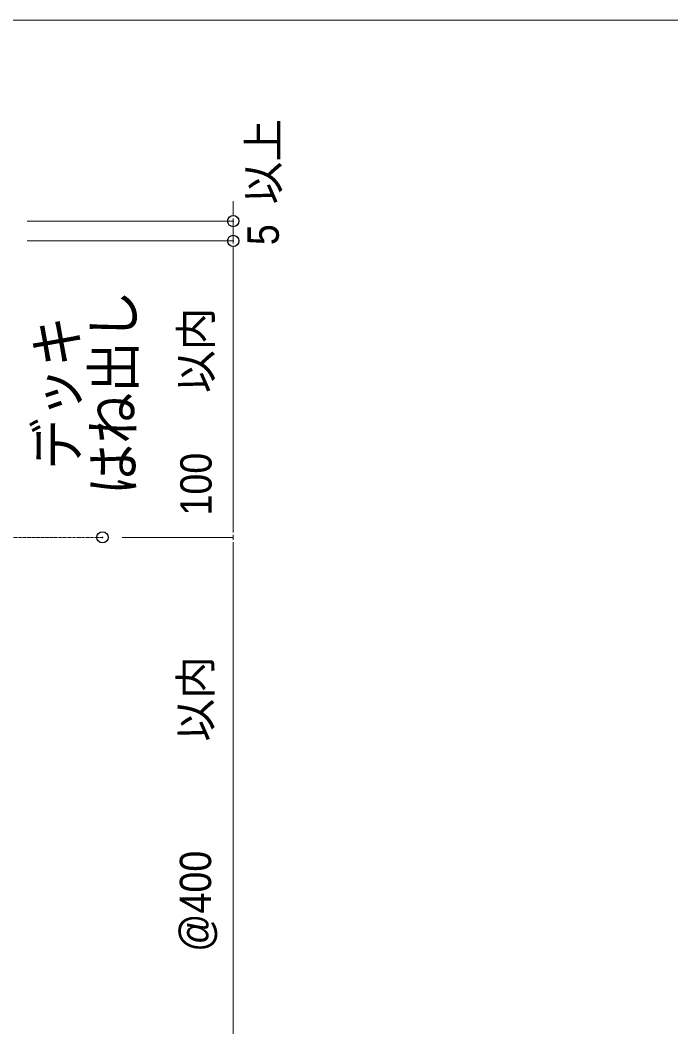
# Model space of a CAD drawing. Units: millimetres, scale not verified. Extents: x -12715 to 12220, y -3398 to 4210.
# Drawn here: x -2898.1 to -2733.6, y 3341.1 to 3595.8 of the extents above; entities that cross this region are included whole.
import ezdxf
from ezdxf.enums import TextEntityAlignment as Align

# ---------------------------------------------------------------- set-up
doc = ezdxf.new("R2010")
doc.units = ezdxf.units.MM
doc.header["$LTSCALE"] = 5.7
doc.header["$PDMODE"] = 32
doc.header["$PDSIZE"] = 2.85
doc.linetypes.add('CHAIN1', pattern=[8, 5, -1, 1, -1])
for name, color, linetype, lineweight in [('0-0_図枠', 7, 'Continuous', 9), ('0-3_寸法', 7, 'Continuous', 9), ('0-5_根太', 4, 'Continuous', 9), ('0-7_0', 7, 'Continuous', 9)]:
    doc.layers.add(name, color=color, linetype=linetype, lineweight=lineweight)
doc.layers.add('0-8_DEFPOINTS', color=7, linetype='Continuous')
doc.styles.add('Osaka', font='')
doc.styles.add('ＭＳ ゴシック', font='')
doc.styles.get('Osaka').set_extended_font_data('Osaka')
doc.styles.get('ＭＳ ゴシック').set_extended_font_data('MS Gothic')

# ---------------------------------------------------------------- blocks, each defined once
blk = doc.blocks.new('_DOT')
at = {"layer": '0-7_0'}
for p, q in [((-20, 0), (-40, 0)), ((-10, 0), (10, 0))]:
    blk.add_line(p, q, dxfattribs=at)
blk = doc.blocks.new('グループ-302-1')
at = {"layer": '0-5_根太', "linetype": 'CHAIN1'}
blk.add_line((-159793.2, 21798.7), (-125793.2, 21798.7), dxfattribs=at)

msp = doc.modelspace()

# ---------------------------------------------------------------- linework, layer by layer
at = {"layer": '0-0_図枠', "color": 5}
msp.add_lwpolyline([(-3781.016, 3595.811), (-1781.016, 3595.811), (-1781.016, 2295.811), (-3781.016, 2295.811)], close=True, dxfattribs=at)
at = {"layer": '0-3_寸法'}
for p, q in [((-2844.208, 3547.471), (-2844.208, 3549.975)), ((-2896.27, 3544.968), (-2844.208, 3544.968)), ((-2844.208, 3539.968), (-2844.208, 3544.968)), ((-2896.27, 3539.968), (-2844.208, 3539.968)), ((-2896.27, 3539.968), (-2844.208, 3539.968)), ((-2844.208, 3537.464), (-2844.208, 3534.96)), ((-2844.208, 3467.471), (-2844.208, 3537.464)), ((-2872.244, 3464.968), (-2844.208, 3464.968)), ((-2872.244, 3464.968), (-2844.208, 3464.968)), ((-2844.208, 3462.464), (-2844.208, 3267.471))]:
    msp.add_line(p, q, dxfattribs=at)
at = {"layer": '0-8_DEFPOINTS'}
for p in [(-2844.208, 3544.968), (-2844.208, 3539.968), (-2877.244, 3464.968)]:
    msp.add_point(p, dxfattribs=at)

# ---------------------------------------------------------------- block references
at = {"layer": '0-3_寸法', "xscale": 0.06259308, "yscale": 0.06259308}
for p, rotation in [((-2844.208, 3544.968), 270), ((-2844.208, 3539.968), 90), ((-2844.208, 3539.968), 90), ((-2844.208, 3464.968), 270), ((-2844.208, 3464.968), 90)]:
    msp.add_blockref('_DOT', p, dxfattribs=dict(at, rotation=rotation))
at = {"layer": '0-5_根太', "xscale": 0.025, "yscale": 0.025}
msp.add_blockref('グループ-302-1', (267.586, 2920), dxfattribs=at)

# ---------------------------------------------------------------- texts
at = {"layer": '0-3_寸法', "style": 'Osaka'}
for s, p in [('以上', (-2830.309, 3549.219)), ('以内', (-2847.294, 3501.498)), ('以内', (-2847.417, 3413.311))]:
    msp.add_text(s, height=7.918, rotation=90, dxfattribs=at).set_placement(p, align=Align.BOTTOM_LEFT)
at = {"layer": '0-3_寸法', "style": 'Osaka', "width": 0.9}
for s, p in [('5', (-2830.309, 3538.877)), ('100', (-2847.294, 3470.472)), (' @400', (-2847.417, 3357.465))]:
    msp.add_text(s, height=7.918, rotation=90, dxfattribs=at).set_placement(p, align=Align.BOTTOM_LEFT)
at = {"layer": '0-3_寸法', "color": 4, "style": 'ＭＳ ゴシック', "width": 0.9}
for s, p in [('はね出し', (-2866.07, 3475.644)), ('デッキ', (-2880.31, 3482.096))]:
    msp.add_text(s, height=10.56, rotation=90, dxfattribs=at).set_placement(p, align=Align.BOTTOM_LEFT)

doc.saveas('drawing.dxf')
